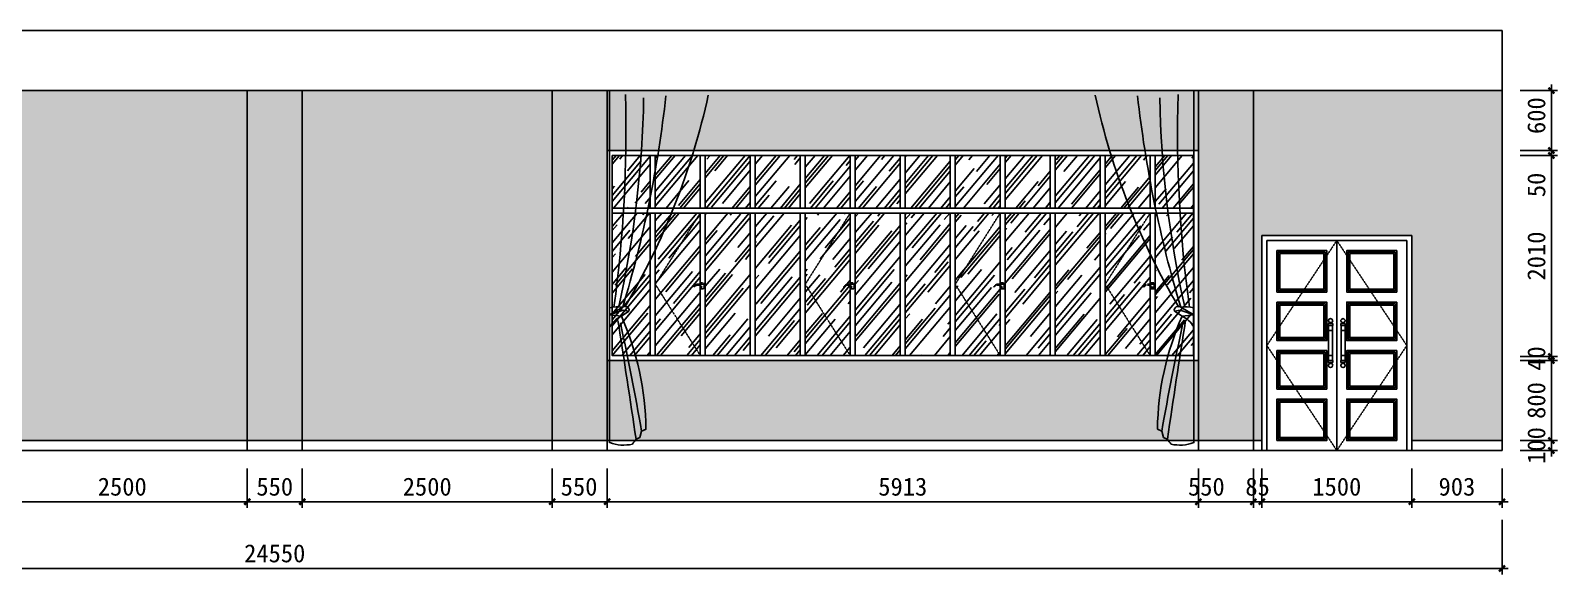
# Model space of a CAD drawing. Header units: millimetres. Extents: x -150677 to 588340, y -254013 to 149700.
# Drawn here: x 336095 to 351367, y -30994 to -25554 of the extents above; entities that cross this region are included whole.
import ezdxf

# ---------------------------------------------------------------- set-up
doc = ezdxf.new("R2010")
doc.units = ezdxf.units.MM
doc.header["$LTSCALE"] = 10
doc.header["$MEASUREMENT"] = 0
doc.linetypes.add('DASH', pattern=[0.35, 0.25, -0.1])
for name, color, linetype in [('1-Ba原始建筑墙体', 2, 'Continuous'), ('2-Ba顶面轮廓', 4, 'Continuous'), ('FUR-MID', 2, 'Continuous'), ('PM', 1, 'Continuous'), ('图层6', 1, 'Continuous')]:
    doc.layers.add(name, color=color, linetype=linetype)
doc.layers.add('A06平面', color=134, linetype='Continuous', lineweight=9)
doc.styles.get("Standard").update_dxf_attribs({"font": ''})
doc.styles.get('Standard').set_extended_font_data('SimSun')
doc.dimstyles.new('DIMN60', dxfattribs={"dimscale": 0.6, "dimtxt": 300, "dimasz": 100, "dimexe": 100, "dimexo": 300, "dimgap": 100, "dimtad": 1, "dimdec": 0, "dimtxsty": 'Standard', "dimblk": 'ARCHTICK', "dimcen": 2.5, "dimdle": 100, "dimclrd": 8, "dimclre": 8, "dimclrt": 96, "dimadec": 0, "dimazin": 0, "dimtfac": 1, "dimtdec": 0, "dimtmove": 0, "dimatfit": 3, "dimldrblk": 'DOT', "dimfxl": 100, "dimarcsym": 0})

# ---------------------------------------------------------------- blocks, each defined once
blk = doc.blocks.new('A$C644366BB')
h = blk.add_hatch()
h.set_pattern_fill('木材', color=251, scale=50, style=0)
h.set_pattern_definition([(50, (50, 50), (129.6177, 465.617), [3000, -400, 1000, -200]), (50, (316, 150), (-332.325, 17.773), [600, -66, 1200, -150]), (50, (150, 220), (565.8492, 882.8198), [1600, -280, 800, -200])])
h.paths.add_polyline_path([(431, 2050), (50, 2050), (50, 1525), (431, 1525)])
h.paths.add_polyline_path([(481, 1525), (931, 1525), (931, 2050), (481, 2050)])
h.paths.add_polyline_path([(981, 1525), (1431, 1525), (1431, 2050), (981, 2050)])
h.paths.add_polyline_path([(1931, 1525), (1931, 2050), (1481, 2050), (1481, 1525)])
h.paths.add_polyline_path([(2431, 1525), (2431, 2050), (1981, 2050), (1981, 1525)])
h.paths.add_polyline_path([(2931, 1525), (2931, 2050), (2481, 2050), (2481, 1525)])
h.paths.add_polyline_path([(3431, 1525), (3431, 2050), (2981, 2050), (2981, 1525)])
h.paths.add_polyline_path([(3931, 1525), (3931, 2050), (3481, 2050), (3481, 1525)])
h.paths.add_polyline_path([(4431, 1525), (4431, 2050), (3981, 2050), (3981, 1525)])
h.paths.add_polyline_path([(4931, 1525), (4931, 2050), (4481, 2050), (4481, 1525)])
h.paths.add_polyline_path([(5431, 1525), (5431, 2050), (4981, 2050), (4981, 1525)])
h.paths.add_polyline_path([(5481, 1525), (5863, 1525), (5863, 2050), (5481, 2050)])
h.paths.add_polyline_path([(5481, 1475), (5481, 50), (5863, 50), (5863, 1475)])
h.paths.add_polyline_path([(5431, 1475), (4981, 1475), (4981, 763)])
h.paths.add_polyline_path([(5431, 1475), (4981, 763), (5431, 50), (5431, 747, 0.37814), (5368, 735, -0.41804), (5431, 761)])
h.paths.add_polyline_path([(4981, 763), (4981, 50), (5431, 50)])
h.paths.add_polyline_path([(4931, 1475), (4481, 1475), (4481, 50), (4931, 50)])
h.paths.add_polyline_path([(4431, 1475), (3981, 1475), (3981, 50), (4431, 50)])
h.paths.add_polyline_path([(3931, 747, 0.37814), (3868, 735, -0.41804), (3931, 761), (3931, 1475), (3481, 763), (3931, 50)])
h.paths.add_polyline_path([(3931, 1475), (3481, 1475), (3481, 763)])
h.paths.add_polyline_path([(3481, 50), (3931, 50), (3481, 763)])
h.paths.add_polyline_path([(2981, 50), (3431, 50), (3431, 1475), (2981, 1475)])
h.paths.add_polyline_path([(2481, 50), (2931, 50), (2931, 1475), (2481, 1475)])
h.paths.add_polyline_path([(1981, 763), (1981, 50), (2431, 50)])
h.paths.add_polyline_path([(2431, 50), (2431, 747, 0.37814), (2368, 735, -0.41804), (2431, 761), (2431, 1475), (1981, 763)])
h.paths.add_polyline_path([(1981, 763), (2431, 1475), (1981, 1475)], flags=16)
h.paths.add_polyline_path([(1481, 50), (1931, 50), (1931, 1475), (1481, 1475)])
h.paths.add_polyline_path([(1431, 1475), (981, 1475), (981, 50), (1431, 50)])
h.paths.add_polyline_path([(481, 763), (931, 50), (931, 747, 0.37814), (868, 735, -0.41804), (931, 761), (931, 1475)])
h.paths.add_polyline_path([(931, 1475), (481, 1475), (481, 763)], flags=16)
h.paths.add_polyline_path([(481, 50), (931, 50), (481, 763)], flags=16)
h.paths.add_polyline_path([(50, 50), (431, 50), (431, 1475), (50, 1475)])
at = {"color": 8, "linetype": 'DASH'}
for points in [[(931, 1475), (481, 763), (931, 50)], [(2431, 1475), (1981, 763), (2431, 50)], [(3931, 1475), (3481, 763), (3931, 50)], [(5431, 1475), (4981, 763), (5431, 50)], [(941, 759), (941, 776), (971, 776), (971, 716), (941, 716), (941, 740)], [(2441, 759), (2441, 776), (2471, 776), (2471, 716), (2441, 716), (2441, 740)], [(3941, 759), (3941, 776), (3971, 776), (3971, 716), (3941, 716), (3941, 740)], [(5441, 759), (5441, 776), (5471, 776), (5471, 716), (5441, 716), (5441, 740)]]:
    blk.add_lwpolyline(points, dxfattribs=at)
for points in [[(939, 757, -0.472973), (966, 760, -1.045197), (943, 738, 0.471233), (868, 735, -0.474255), (939, 757, -0.303304)], [(2439, 757, -0.472973), (2466, 760, -1.045197), (2443, 738, 0.471233), (2368, 735, -0.474255), (2439, 757, -0.303304)], [(3939, 757, -0.472973), (3966, 760, -1.045197), (3943, 738, 0.471233), (3868, 735, -0.474255), (3939, 757, -0.303304)], [(5439, 757, -0.472973), (5466, 760, -1.045197), (5443, 738, 0.471233), (5368, 735, -0.474255), (5439, 757, -0.303304)]]:
    blk.add_lwpolyline(points, format="xyb", dxfattribs=at)
at = {"layer": '2-Ba顶面轮廓'}
for p, q in [((431, 1525), (431, 2050)), ((481, 1525), (481, 2050)), ((931, 1525), (931, 2050)), ((981, 1525), (981, 2050)), ((1431, 1525), (1431, 2050)), ((1481, 1525), (1481, 2050)), ((1931, 1525), (1931, 2050)), ((1981, 1525), (1981, 2050)), ((2431, 1525), (2431, 2050)), ((2481, 1525), (2481, 2050)), ((2931, 1525), (2931, 2050)), ((2981, 1525), (2981, 2050)), ((3431, 1525), (3431, 2050)), ((3481, 1525), (3481, 2050)), ((3931, 1525), (3931, 2050)), ((3981, 1525), (3981, 2050)), ((4431, 1525), (4431, 2050)), ((4481, 1525), (4481, 2050)), ((4931, 1525), (4931, 2050)), ((4981, 1525), (4981, 2050)), ((5431, 1525), (5431, 2050)), ((5481, 1525), (5481, 2050)), ((50, 1525), (5863, 1525)), ((50, 1475), (5863, 1475)), ((431, 50), (431, 1475)), ((481, 50), (481, 1475)), ((931, 50), (931, 1475)), ((981, 50), (981, 1475)), ((1431, 50), (1431, 1475)), ((1481, 50), (1481, 1475)), ((1931, 50), (1931, 1475)), ((1981, 50), (1981, 1475)), ((2431, 50), (2431, 1475)), ((2481, 50), (2481, 1475)), ((2931, 50), (2931, 1475)), ((2981, 50), (2981, 1475)), ((3431, 50), (3431, 1475)), ((3481, 50), (3481, 1475)), ((3931, 50), (3931, 1475)), ((3981, 50), (3981, 1475)), ((4431, 50), (4431, 1475)), ((4481, 50), (4481, 1475)), ((4931, 50), (4931, 1475)), ((4981, 50), (4981, 1475)), ((5431, 50), (5431, 1475)), ((5481, 50), (5481, 1475))]:
    blk.add_line(p, q, dxfattribs=at)
for points in [[(0, 2100), (5913, 2100), (5913, 0), (0, 0)], [(50, 2050), (5863, 2050), (5863, 50), (50, 50)]]:
    blk.add_lwpolyline(points, close=True, dxfattribs=at)
blk = doc.blocks.new('LS-006')
at = {"layer": 'PM'}
for p, q in [((-43, 173), (-43, 153)), ((-43, 173), (3, 173)), ((-35, 178), (-35, 173)), ((-35, 178), (-5, 178)), ((-30, 183), (-30, 178)), ((-30, 183), (-10, 183)), ((-10, 183), (-10, 178)), ((-5, 178), (-5, 173)), ((3, 173), (3, 153)), ((81, 173), (81, 153)), ((127, 173), (81, 173)), ((119, 178), (89, 178)), ((89, 178), (89, 173)), ((114, 183), (94, 183)), ((94, 183), (94, 178)), ((114, 183), (114, 178)), ((119, 178), (119, 173)), ((127, 173), (127, 153)), ((-43, 153), (3, 153)), ((-40, 153), (-40, -197)), ((-40, 103), (0, 103)), ((0, 153), (0, -197)), ((127, 153), (81, 153)), ((84, 153), (84, -197)), ((124, 103), (84, 103)), ((124, 153), (124, -197)), ((-40, -147), (0, -147)), ((124, -147), (84, -147)), ((-43, -217), (-43, -197)), ((-43, -197), (3, -197)), ((-43, -217), (3, -217)), ((-40, -197), (0, -197)), ((-35, -222), (-35, -217)), ((-35, -222), (-5, -222)), ((-30, -227), (-30, -222)), ((-30, -227), (-10, -227)), ((-10, -227), (-10, -222)), ((-5, -222), (-5, -217)), ((3, -217), (3, -197)), ((81, -217), (81, -197)), ((127, -197), (81, -197)), ((127, -217), (81, -217)), ((124, -197), (84, -197)), ((89, -222), (89, -217)), ((119, -222), (89, -222)), ((94, -227), (94, -222)), ((114, -227), (94, -227)), ((114, -227), (114, -222)), ((119, -222), (119, -217)), ((127, -217), (127, -197))]:
    blk.add_line(p, q, dxfattribs=at)
for centre, start, end in [((-20, 201), 297.7238, 242.2762), ((104, 201), 297.7238, 242.2762), ((-20, -246), 117.7238, 62.2762), ((104, -246), 117.7238, 62.2762)]:
    blk.add_arc(centre, 21, start, end, dxfattribs=at)
blk = doc.blocks.new('A$C5D037A5A')
at = {"layer": '2-Ba顶面轮廓'}
for p, q in [((0, 2150), (0, 0)), ((1500, 2150), (1500, 0)), ((50, 2100), (50, 0)), ((700, 2100), (50, 2100)), ((650, 2000), (150, 2000)), ((1450, 2100), (700, 2100)), ((750, 2100), (750, 0)), ((1450, 2100), (1450, 0)), ((654, 1100), (150, 1100)), ((896, 1100), (1350, 1100)), ((1450, 0), (50, 0))]:
    blk.add_line(p, q, dxfattribs=at)
at = {"layer": '2-Ba顶面轮廓', "color": 8, "linetype": 'DASH'}
for p, q in [((750, 2100), (50, 1050)), ((750, 2100), (1450, 1050)), ((50, 1050), (750, 0)), ((1450, 1050), (750, 0))]:
    blk.add_line(p, q, dxfattribs=at)
at = {"layer": '2-Ba顶面轮廓'}
blk.add_lwpolyline([(0, 2150), (1500, 2150)], dxfattribs=at)
for points in [[(150, 2000), (650, 2000), (650, 1585), (150, 1585)], [(1350, 2000), (850, 2000), (850, 1585), (1350, 1585)], [(150, 1485), (650, 1485), (650, 1100), (150, 1100)], [(1350, 1485), (850, 1485), (850, 1100), (1350, 1100)], [(150, 615), (650, 615), (650, 1000), (150, 1000)], [(1350, 615), (850, 615), (850, 1000), (1350, 1000)], [(150, 100), (650, 100), (650, 515), (150, 515)], [(1350, 100), (850, 100), (850, 515), (1350, 515)]]:
    blk.add_lwpolyline(points, close=True, dxfattribs=at)
at = {"layer": '2-Ba顶面轮廓', "color": 8}
for points in [[(635, 1985), (165, 1985), (165, 1600), (635, 1600)], [(620, 1970), (180, 1970), (180, 1615), (620, 1615)], [(1335, 1985), (865, 1985), (865, 1600), (1335, 1600)], [(1320, 1970), (880, 1970), (880, 1615), (1320, 1615)], [(635, 1470), (165, 1470), (165, 1115), (635, 1115)], [(620, 1455), (180, 1455), (180, 1130), (620, 1130)], [(1335, 1470), (865, 1470), (865, 1115), (1335, 1115)], [(1320, 1455), (880, 1455), (880, 1130), (1320, 1130)], [(635, 985), (165, 985), (165, 630), (635, 630)], [(620, 970), (180, 970), (180, 645), (620, 645)], [(1335, 985), (865, 985), (865, 630), (1335, 630)], [(1320, 970), (880, 970), (880, 645), (1320, 645)], [(635, 500), (165, 500), (165, 115), (635, 115)], [(620, 485), (180, 485), (180, 130), (620, 130)], [(1335, 500), (865, 500), (865, 115), (1335, 115)], [(1320, 485), (880, 485), (880, 130), (1320, 130)]]:
    blk.add_lwpolyline(points, close=True, dxfattribs=at)
at = {"layer": 'FUR-MID', "color": 2, "ltscale": 20}
blk.add_blockref('LS-006', (708, 1097), dxfattribs=at)
blk = doc.blocks.new('A$C797D5F49')
at = {"layer": '图层6'}
for p, q in [((1064, 453), (991, 442)), ((991, 442), (1086, 380)), ((1233, 397), (1064, 453)), ((1070, 492), (1233, 397)), ((1086, 380), (1233, 397)), ((778, -1031), (833, -1058)), ((854, -1136), (833, -1058)), ((854, -1136), (902, -1159))]:
    blk.add_line(p, q, dxfattribs=at)
blk.add_lwpolyline([(1233, -1202), (1233, 3200)], dxfattribs=at)
for centre, radius, start, end in [((8743, 5057), 8950, 192.3455, 210.6643), ((15206, 4758), 14766, 186.31, 196.7934), ((13709, 3324), 12903, 180.9494, 192.6614), ((16966, 2677), 15937, 178.2989, 187.8776), ((1038, 455), 48.8, 50.3518, 195.0878), ((1129, -28), 523, 78.536, 96.4754), ((4394, -1082), 3616, 156.1547, 179.1998), ((39056, -7854), 38823, 167.8834, 169.9173), ((140328, -21786), 140943, 170.97343, 171.58455), ((942, 74), 338, 30.8949, 64.8066), ((6445, 2968), 6910, 216.6722, 217.3096), ((1057, -718), 514, 257.8229, 289.9522)]:
    blk.add_arc(centre, radius, start, end, dxfattribs=at)
blk = doc.blocks.new('_ArchTick')
at = {"color": 0, "linetype": 'ByBlock', "const_width": 0.4}
blk.add_lwpolyline([(-0.5, -0.5), (0.5, 0.5)], dxfattribs=at)
blk = doc.blocks.new('*D1470')
at = {"layer": '2-Ba顶面轮廓', "color": 8, "lineweight": -2, "transparency": 16777216}
for p, q in [((335762.75, -29934), (335762.75, -30326.5)), ((338262.75, -29934), (338262.75, -30326.5)), ((335702.75, -30266.5), (338322.75, -30266.5))]:
    blk.add_line(p, q, dxfattribs=at)
at = {"layer": 'Defpoints', "color": 0, "transparency": 16777216}
for p in [(335762.75, -29754), (338262.75, -29754), (338262.75, -30266.5)]:
    blk.add_point(p, dxfattribs=at)
at = {"layer": '2-Ba顶面轮廓', "color": 8, "lineweight": -2, "transparency": 16777216, "xscale": 60, "yscale": 60, "zscale": 60}
for p, rotation in [((335762.75, -30266.5), 179.9999999999984), ((338262.75, -30266.5), 359.9999999999984)]:
    blk.add_blockref('_ArchTick', p, dxfattribs=dict(at, rotation=rotation))
at = {"layer": '2-Ba顶面轮廓', "color": 96, "transparency": 16777216, "insert": (337012.75, -30116.5), "char_height": 180, "attachment_point": 5}
blk.add_mtext('2500', dxfattribs=at)
blk = doc.blocks.new('_DOT')
at = {"color": 0, "linetype": 'ByBlock'}
blk.add_line((-0.35, 0), (-1, 0), dxfattribs=at)
at = {"color": 0, "linetype": 'ByBlock', "const_width": 0.35}
blk.add_lwpolyline([(-0.175, 0, 1), (0.175, 0, 1)], format="xyb", close=True, dxfattribs=at)
blk = doc.blocks.new('*D1471')
at = {"layer": '2-Ba顶面轮廓', "color": 8, "lineweight": -2, "transparency": 16777216}
for p, q in [((338262.75, -29934), (338262.75, -30326.5)), ((338812.75, -29934), (338812.75, -30326.5)), ((338202.75, -30266.5), (338872.75, -30266.5))]:
    blk.add_line(p, q, dxfattribs=at)
at = {"layer": 'Defpoints', "color": 0, "transparency": 16777216}
for p in [(338262.75, -29754), (338812.75, -29754), (338812.75, -30266.5)]:
    blk.add_point(p, dxfattribs=at)
at = {"layer": '2-Ba顶面轮廓', "color": 8, "lineweight": -2, "transparency": 16777216, "xscale": 60, "yscale": 60, "zscale": 60}
for p, rotation in [((338262.75, -30266.5), 179.9999999999984), ((338812.75, -30266.5), 359.9999999999984)]:
    blk.add_blockref('_ArchTick', p, dxfattribs=dict(at, rotation=rotation))
at = {"layer": '2-Ba顶面轮廓', "color": 96, "transparency": 16777216, "insert": (338537.75, -30116.5), "char_height": 180, "attachment_point": 5}
blk.add_mtext('550', dxfattribs=at)
blk = doc.blocks.new('*D1472')
at = {"layer": '2-Ba顶面轮廓', "color": 8, "lineweight": -2, "transparency": 16777216}
for p, q in [((338812.75, -29934), (338812.75, -30326.5)), ((341312.75, -29934), (341312.75, -30326.5)), ((338752.75, -30266.5), (341372.75, -30266.5))]:
    blk.add_line(p, q, dxfattribs=at)
at = {"layer": 'Defpoints', "color": 0, "transparency": 16777216}
for p in [(338812.75, -29754), (341312.75, -29754), (341312.75, -30266.5)]:
    blk.add_point(p, dxfattribs=at)
at = {"layer": '2-Ba顶面轮廓', "color": 8, "lineweight": -2, "transparency": 16777216, "xscale": 60, "yscale": 60, "zscale": 60}
for p, rotation in [((338812.75, -30266.5), 179.9999999999984), ((341312.75, -30266.5), 359.9999999999984)]:
    blk.add_blockref('_ArchTick', p, dxfattribs=dict(at, rotation=rotation))
at = {"layer": '2-Ba顶面轮廓', "color": 96, "transparency": 16777216, "insert": (340062.75, -30116.5), "char_height": 180, "attachment_point": 5}
blk.add_mtext('2500', dxfattribs=at)
blk = doc.blocks.new('*D1473')
at = {"layer": '2-Ba顶面轮廓', "color": 8, "lineweight": -2, "transparency": 16777216}
for p, q in [((341312.75, -29934), (341312.75, -30326.5)), ((341862.75, -29934), (341862.75, -30326.5)), ((341252.75, -30266.5), (341922.75, -30266.5))]:
    blk.add_line(p, q, dxfattribs=at)
at = {"layer": 'Defpoints', "color": 0, "transparency": 16777216}
for p in [(341312.75, -29754), (341862.75, -29754), (341862.75, -30266.5)]:
    blk.add_point(p, dxfattribs=at)
at = {"layer": '2-Ba顶面轮廓', "color": 8, "lineweight": -2, "transparency": 16777216, "xscale": 60, "yscale": 60, "zscale": 60}
for p, rotation in [((341312.75, -30266.5), 179.9999999999984), ((341862.75, -30266.5), 359.9999999999984)]:
    blk.add_blockref('_ArchTick', p, dxfattribs=dict(at, rotation=rotation))
at = {"layer": '2-Ba顶面轮廓', "color": 96, "transparency": 16777216, "insert": (341581.5, -30116.5), "char_height": 180, "attachment_point": 5}
blk.add_mtext('550', dxfattribs=at)
blk = doc.blocks.new('*D1474')
at = {"layer": '2-Ba顶面轮廓', "color": 8, "lineweight": -2, "transparency": 16777216}
for p, q in [((341862.75, -29934), (341862.75, -30326.5)), ((347775.25, -29934), (347775.25, -30326.5)), ((341802.75, -30266.5), (347835.25, -30266.5))]:
    blk.add_line(p, q, dxfattribs=at)
at = {"layer": 'Defpoints', "color": 0, "transparency": 16777216}
for p in [(341862.75, -29754), (347775.25, -29754), (347775.25, -30266.5)]:
    blk.add_point(p, dxfattribs=at)
at = {"layer": '2-Ba顶面轮廓', "color": 8, "lineweight": -2, "transparency": 16777216, "xscale": 60, "yscale": 60, "zscale": 60}
for p, rotation in [((341862.75, -30266.5), 179.9999999999984), ((347775.25, -30266.5), 359.9999999999984)]:
    blk.add_blockref('_ArchTick', p, dxfattribs=dict(at, rotation=rotation))
at = {"layer": '2-Ba顶面轮廓', "color": 96, "transparency": 16777216, "insert": (344819, -30116.5), "char_height": 180, "attachment_point": 5}
blk.add_mtext('5913', dxfattribs=at)
blk = doc.blocks.new('*D1475')
at = {"layer": '2-Ba顶面轮廓', "color": 8, "lineweight": -2, "transparency": 16777216}
for p, q in [((347775.25, -29934), (347775.25, -30326.5)), ((348325.25, -29934), (348325.25, -30326.5)), ((347715.25, -30266.5), (348385.25, -30266.5))]:
    blk.add_line(p, q, dxfattribs=at)
at = {"layer": 'Defpoints', "color": 0, "transparency": 16777216}
for p in [(347775.25, -29754), (348325.25, -29754), (348325.25, -30266.5)]:
    blk.add_point(p, dxfattribs=at)
at = {"layer": '2-Ba顶面轮廓', "color": 8, "lineweight": -2, "transparency": 16777216, "xscale": 60, "yscale": 60, "zscale": 60}
for p, rotation in [((347775.25, -30266.5), 179.9999999999984), ((348325.25, -30266.5), 359.9999999999984)]:
    blk.add_blockref('_ArchTick', p, dxfattribs=dict(at, rotation=rotation))
at = {"layer": '2-Ba顶面轮廓', "color": 96, "transparency": 16777216, "insert": (347855.25, -30116.5), "char_height": 180, "attachment_point": 5}
blk.add_mtext('550', dxfattribs=at)
blk = doc.blocks.new('*D1476')
at = {"layer": '2-Ba顶面轮廓', "color": 8, "lineweight": -2, "transparency": 16777216}
for p, q in [((348325.25, -29934), (348325.25, -30326.5)), ((348410.25, -29934), (348410.25, -30326.5)), ((348325.25, -30266.5), (348265.25, -30266.5)), ((348325.25, -30266.5), (348410.25, -30266.5)), ((348410.25, -30266.5), (348470.25, -30266.5))]:
    blk.add_line(p, q, dxfattribs=at)
at = {"layer": 'Defpoints', "color": 0, "transparency": 16777216}
for p in [(348325.25, -29754), (348410.25, -29754), (348410.25, -30266.5)]:
    blk.add_point(p, dxfattribs=at)
at = {"layer": '2-Ba顶面轮廓', "color": 8, "lineweight": -2, "transparency": 16777216, "xscale": 60, "yscale": 60, "zscale": 60}
for p, rotation in [((348325.25, -30266.5), 359.9999999999984), ((348410.25, -30266.5), 179.9999999999984)]:
    blk.add_blockref('_ArchTick', p, dxfattribs=dict(at, rotation=rotation))
at = {"layer": '2-Ba顶面轮廓', "color": 96, "transparency": 16777216, "insert": (348367.75, -30116.5), "char_height": 180, "attachment_point": 5}
blk.add_mtext('85', dxfattribs=at)
blk = doc.blocks.new('*D1756')
at = {"layer": '2-Ba顶面轮廓', "color": 8, "lineweight": -2, "transparency": 16777216}
for p, q in [((348410.25, -29934), (348410.25, -30326.5)), ((349910.25, -29934), (349910.25, -30326.5)), ((348350.25, -30266.5), (349970.25, -30266.5))]:
    blk.add_line(p, q, dxfattribs=at)
at = {"layer": 'Defpoints', "color": 0, "transparency": 16777216}
for p in [(348410.25, -29754), (349910.25, -29754), (349910.25, -30266.5)]:
    blk.add_point(p, dxfattribs=at)
at = {"layer": '2-Ba顶面轮廓', "color": 8, "lineweight": -2, "transparency": 16777216, "xscale": 60, "yscale": 60, "zscale": 60}
for p, rotation in [((348410.25, -30266.5), 179.9999999999984), ((349910.25, -30266.5), 359.9999999999984)]:
    blk.add_blockref('_ArchTick', p, dxfattribs=dict(at, rotation=rotation))
at = {"layer": '2-Ba顶面轮廓', "color": 96, "transparency": 16777216, "insert": (349160.25, -30116.5), "char_height": 180, "attachment_point": 5}
blk.add_mtext('1500', dxfattribs=at)
blk = doc.blocks.new('*D1477')
at = {"layer": '2-Ba顶面轮廓', "color": 8, "lineweight": -2, "transparency": 16777216}
for p, q in [((349910.25, -29934), (349910.25, -30326.5)), ((350812.75, -29934), (350812.75, -30326.5)), ((349850.25, -30266.5), (350872.75, -30266.5))]:
    blk.add_line(p, q, dxfattribs=at)
at = {"layer": 'Defpoints', "color": 0, "transparency": 16777216}
for p in [(349910.25, -29754), (350812.75, -29754), (350812.75, -30266.5)]:
    blk.add_point(p, dxfattribs=at)
at = {"layer": '2-Ba顶面轮廓', "color": 8, "lineweight": -2, "transparency": 16777216, "xscale": 60, "yscale": 60, "zscale": 60}
for p, rotation in [((349910.25, -30266.5), 179.9999999999984), ((350812.75, -30266.5), 359.9999999999984)]:
    blk.add_blockref('_ArchTick', p, dxfattribs=dict(at, rotation=rotation))
at = {"layer": '2-Ba顶面轮廓', "color": 96, "transparency": 16777216, "insert": (350361.5, -30116.5), "char_height": 180, "attachment_point": 5}
blk.add_mtext('903', dxfattribs=at)
blk = doc.blocks.new('*D1478')
at = {"layer": '2-Ba顶面轮廓', "color": 8, "lineweight": -2, "transparency": 16777216}
for p, q in [((326262.75, -30446.5), (326262.75, -30993.5)), ((350812.75, -30446.5), (350812.75, -30993.5)), ((350872.75, -30933.5), (326202.75, -30933.5))]:
    blk.add_line(p, q, dxfattribs=at)
at = {"layer": 'Defpoints', "color": 0, "transparency": 16777216}
for p in [(326262.75, -30266.5), (350812.75, -30266.5), (326262.75, -30933.5)]:
    blk.add_point(p, dxfattribs=at)
at = {"layer": '2-Ba顶面轮廓', "color": 8, "lineweight": -2, "transparency": 16777216, "xscale": 60, "yscale": 60, "zscale": 60}
for p, rotation in [((326262.75, -30933.5), 179.9999999999987), ((350812.75, -30933.5), 359.9999999999987)]:
    blk.add_blockref('_ArchTick', p, dxfattribs=dict(at, rotation=rotation))
at = {"layer": '2-Ba顶面轮廓', "color": 96, "transparency": 16777216, "insert": (338537.75, -30783.5), "char_height": 180, "attachment_point": 5}
blk.add_mtext('24550', dxfattribs=at)
blk = doc.blocks.new('*D1482')
at = {"layer": '2-Ba顶面轮廓', "color": 8, "lineweight": -2, "transparency": 16777216}
for p, q in [((351307, -29654), (351307, -29594)), ((350992.75, -29654), (351367, -29654)), ((350992.75, -29754), (351367, -29754)), ((351307, -29754), (351307, -29654)), ((351307, -29754), (351307, -29814))]:
    blk.add_line(p, q, dxfattribs=at)
at = {"layer": 'Defpoints', "color": 0, "transparency": 16777216}
for p in [(350812.75, -29654), (350812.75, -29754), (351307, -29654)]:
    blk.add_point(p, dxfattribs=at)
at = {"layer": '2-Ba顶面轮廓', "color": 8, "lineweight": -2, "transparency": 16777216, "xscale": 60, "yscale": 60, "zscale": 60}
for p, rotation in [((351307, -29654), 270), ((351307, -29754), 90)]:
    blk.add_blockref('_ArchTick', p, dxfattribs=dict(at, rotation=rotation))
at = {"layer": '2-Ba顶面轮廓', "color": 96, "transparency": 16777216, "insert": (351157, -29704), "char_height": 180, "attachment_point": 5, "rotation": 90}
blk.add_mtext('100', dxfattribs=at)
blk = doc.blocks.new('*D1483')
at = {"layer": '2-Ba顶面轮廓', "color": 8, "lineweight": -2, "transparency": 16777216}
for p, q in [((350993, -28854), (351367, -28854)), ((351307, -29714), (351307, -28794)), ((350993, -29654), (351367, -29654))]:
    blk.add_line(p, q, dxfattribs=at)
at = {"layer": 'Defpoints', "color": 0, "transparency": 16777216}
for p in [(350813, -28854), (351307, -28854), (350813, -29654)]:
    blk.add_point(p, dxfattribs=at)
at = {"layer": '2-Ba顶面轮廓', "color": 8, "lineweight": -2, "transparency": 16777216, "xscale": 60, "yscale": 60, "zscale": 60}
for p, rotation in [((351307, -28854), 90), ((351307, -29654), 270)]:
    blk.add_blockref('_ArchTick', p, dxfattribs=dict(at, rotation=rotation))
at = {"layer": '2-Ba顶面轮廓', "color": 96, "transparency": 16777216, "insert": (351157, -29254), "char_height": 180, "attachment_point": 5, "rotation": 90}
blk.add_mtext('800', dxfattribs=at)
blk = doc.blocks.new('*D1484')
at = {"layer": '2-Ba顶面轮廓', "color": 8, "lineweight": -2, "transparency": 16777216}
for p, q in [((350993, -28814), (351367, -28814)), ((350993, -28854), (351367, -28854)), ((351307, -28814), (351307, -28754)), ((351307, -28854), (351307, -28814)), ((351307, -28854), (351307, -28914))]:
    blk.add_line(p, q, dxfattribs=at)
at = {"layer": 'Defpoints', "color": 0, "transparency": 16777216}
for p in [(350813, -28814), (350813, -28854), (351307, -28814)]:
    blk.add_point(p, dxfattribs=at)
at = {"layer": '2-Ba顶面轮廓', "color": 8, "lineweight": -2, "transparency": 16777216, "xscale": 60, "yscale": 60, "zscale": 60}
for p, rotation in [((351307, -28814), 270), ((351307, -28854), 90)]:
    blk.add_blockref('_ArchTick', p, dxfattribs=dict(at, rotation=rotation))
at = {"layer": '2-Ba顶面轮廓', "color": 96, "transparency": 16777216, "insert": (351157, -28834), "char_height": 180, "attachment_point": 5, "rotation": 90}
blk.add_mtext('40', dxfattribs=at)
blk = doc.blocks.new('*D1485')
at = {"layer": '2-Ba顶面轮廓', "color": 8, "lineweight": -2, "transparency": 16777216}
for p, q in [((350993, -26804), (351367, -26804)), ((351307, -28874), (351307, -26744)), ((350993, -28814), (351367, -28814))]:
    blk.add_line(p, q, dxfattribs=at)
at = {"layer": 'Defpoints', "color": 0, "transparency": 16777216}
for p in [(350813, -26804), (351307, -26804), (350813, -28814)]:
    blk.add_point(p, dxfattribs=at)
at = {"layer": '2-Ba顶面轮廓', "color": 8, "lineweight": -2, "transparency": 16777216, "xscale": 60, "yscale": 60, "zscale": 60}
for p, rotation in [((351307, -26804), 90), ((351307, -28814), 270)]:
    blk.add_blockref('_ArchTick', p, dxfattribs=dict(at, rotation=rotation))
at = {"layer": '2-Ba顶面轮廓', "color": 96, "transparency": 16777216, "insert": (351157, -27809), "char_height": 180, "attachment_point": 5, "rotation": 90}
blk.add_mtext('2010', dxfattribs=at)
blk = doc.blocks.new('*D1486')
at = {"layer": '2-Ba顶面轮廓', "color": 8, "lineweight": -2, "transparency": 16777216}
for p, q in [((351307, -26754), (351307, -26694)), ((350993, -26754), (351367, -26754)), ((350993, -26804), (351367, -26804)), ((351307, -26754), (351307, -26804)), ((351307, -26804), (351307, -27272))]:
    blk.add_line(p, q, dxfattribs=at)
at = {"layer": 'Defpoints', "color": 0, "transparency": 16777216}
for p in [(350813, -26754), (350813, -26804), (351307, -26754)]:
    blk.add_point(p, dxfattribs=at)
at = {"layer": '2-Ba顶面轮廓', "color": 8, "lineweight": -2, "transparency": 16777216, "xscale": 60, "yscale": 60, "zscale": 60}
for p, rotation in [((351307, -26754), 270), ((351307, -26804), 90)]:
    blk.add_blockref('_ArchTick', p, dxfattribs=dict(at, rotation=rotation))
at = {"layer": '2-Ba顶面轮廓', "color": 96, "transparency": 16777216, "insert": (351157, -27098), "char_height": 180, "attachment_point": 5, "rotation": 90}
blk.add_mtext('50', dxfattribs=at)
blk = doc.blocks.new('*D1487')
at = {"layer": '2-Ba顶面轮廓', "color": 8, "lineweight": -2, "transparency": 16777216}
for p, q in [((351307, -26814), (351307, -26094)), ((350993, -26154), (351367, -26154)), ((350993, -26754), (351367, -26754))]:
    blk.add_line(p, q, dxfattribs=at)
at = {"layer": 'Defpoints', "color": 0, "transparency": 16777216}
for p in [(350813, -26154), (351307, -26154), (350813, -26754)]:
    blk.add_point(p, dxfattribs=at)
at = {"layer": '2-Ba顶面轮廓', "color": 8, "lineweight": -2, "transparency": 16777216, "xscale": 60, "yscale": 60, "zscale": 60}
for p, rotation in [((351307, -26154), 90), ((351307, -26754), 270)]:
    blk.add_blockref('_ArchTick', p, dxfattribs=dict(at, rotation=rotation))
at = {"layer": '2-Ba顶面轮廓', "color": 96, "transparency": 16777216, "insert": (351157, -26405), "char_height": 180, "attachment_point": 5, "rotation": 90}
blk.add_mtext('600', dxfattribs=at)

msp = doc.modelspace()

# ---------------------------------------------------------------- hatches: boundary and pattern name
at = {"layer": '2-Ba顶面轮廓'}
h = msp.add_hatch(dxfattribs=at)
h.set_pattern_fill('CROSS', color=251, scale=50, angle=90, style=0)
h.set_pattern_definition([(90, (326262.75, -29654), (-79.375, 79.375), [39.6875, -119.0625]), (180, (326282.59, -29634.16), (-79.375, -79.375), [39.6875, -119.0625])])
h.paths.add_polyline_path([(329300.3, -26154), (328750.3, -26154), (328750.3, -29654), (329300.3, -29654)])
h.paths.add_polyline_path([(335212.8, -26154), (329300.3, -26154), (329300.3, -26754), (335212.8, -26754)])
h.paths.add_polyline_path([(335212.8, -28854), (329300.3, -28854), (329300.3, -29654), (335212.8, -29654)])
h.paths.add_polyline_path([(335762.8, -26154), (335212.8, -26154), (335212.8, -26754), (335212.8, -26754), (335212.8, -28854), (335212.8, -28854), (335212.8, -29654), (335762.8, -29654)])
h.paths.add_polyline_path([(338262.8, -26154), (335762.8, -26154), (335762.8, -29654), (338262.8, -29654)])
h.paths.add_polyline_path([(338812.8, -26154), (338262.8, -26154), (338262.8, -29654), (338812.8, -29654)])
h.paths.add_polyline_path([(341312.8, -26154), (338812.8, -26154), (338812.8, -29654), (341312.8, -29654)])
h.paths.add_polyline_path([(341862.8, -26154), (341312.8, -26154), (341312.8, -29654), (341862.8, -29654)])
h.paths.add_polyline_path([(347775.3, -28854), (341862.8, -28854), (341862.8, -29654), (347775.3, -29654)])
h.paths.add_polyline_path([(347775.3, -26154), (341862.8, -26154), (341862.8, -26754), (347775.3, -26754)])
h.paths.add_polyline_path([(348325.3, -26154), (347775.3, -26154), (347775.3, -26754), (347775.3, -26754), (347775.3, -28854), (347775.3, -28854), (347775.3, -29654), (348325.3, -29654)])
h.paths.add_polyline_path([(327165.2, -29654), (327165.2, -27604), (328665.2, -27604), (328665.2, -29654), (328750.3, -29654), (328750.3, -26154), (326262.8, -26154), (326262.8, -29654)])
h.paths.add_polyline_path([(348410.3, -29654), (348410.3, -27604), (349910.2, -27604), (349910.2, -29654), (350812.8, -29654), (350812.8, -26154), (348325.3, -26154), (348325.3, -29654)])

# ---------------------------------------------------------------- linework, layer by layer
at = {"layer": '1-Ba原始建筑墙体'}
for p, q in [((326262.8, -25554), (350812.8, -25554)), ((350812.8, -25554), (350812.8, -29754)), ((326262.8, -29754), (350812.8, -29754))]:
    msp.add_line(p, q, dxfattribs=at)
at = {"layer": '2-Ba顶面轮廓'}
for p, q in [((326262.8, -26154), (350812.8, -26154)), ((338262.8, -26154), (338262.8, -29754)), ((338812.8, -26154), (338812.8, -29754)), ((341312.8, -26154), (341312.8, -29754)), ((341862.8, -26154), (341862.8, -29754)), ((347775.3, -26154), (347775.3, -29754)), ((348325.3, -26154), (348325.3, -29754)), ((328665.2, -29654), (348410.3, -29654)), ((349910.2, -29654), (350812.8, -29654))]:
    msp.add_line(p, q, dxfattribs=at)

# ---------------------------------------------------------------- block references
for name, p in [('A$C644366BB', (341862.8, -28854)), ('A$C5D037A5A', (348410.3, -29754))]:
    msp.add_blockref(name, p, dxfattribs=at)
at = {"layer": 'A06平面'}
for p, xscale, yscale, zscale in [((342873.6, -28714.3), -0.8000000000465661, 0.7999999999883585, 0.8), ((346743.4, -28714.3), 0.8000000000465661, 0.8000000000465661, 0.8000000000465661)]:
    msp.add_blockref('A$C797D5F49', p, dxfattribs=dict(at, xscale=xscale, yscale=yscale, zscale=zscale))

# ---------------------------------------------------------------- dimensions: what is measured, and where the dimension line sits
at = {"layer": '2-Ba顶面轮廓'}
for base, p1, p2, angle, picture, middle, dimtype in [((351307, -26154), (350812.8, -26754), (350812.8, -26154), 270, '*D1487', (351307, -26405), 128), ((351307, -26754), (350812.8, -26804), (350812.8, -26754), 270, '*D1486', (351307, -27098), 128), ((351307, -28814), (350812.8, -28854), (350812.8, -28814), 270, '*D1484', (351307, -28834), 128), ((351307, -29654), (350812.8, -29754), (350812.8, -29654), 90, '*D1482', (351307, -29704), 129), ((338812.8, -30266.5), (338262.8, -29754), (338812.8, -29754), 180, '*D1471', (338537.8, -30266.5), 128), ((341862.8, -30266.5), (341312.8, -29754), (341862.8, -29754), 180, '*D1473', (341581.5, -30266.5), 128), ((348325.3, -30266.5), (347775.3, -29754), (348325.3, -29754), 180, '*D1475', (347855.3, -30266.5), 128), ((348410.3, -30266.5), (348325.3, -29754), (348410.3, -29754), 180, '*D1476', (348367.8, -30266.5), 128)]:
    dim = msp.add_linear_dim(base=base, p1=p1, p2=p2, angle=angle, dimstyle='DIMN60', dxfattribs=at)
    dim.commit()
    dim.dimension.update_dxf_attribs({"geometry": picture, "text_midpoint": middle, "dimtype": dimtype})
for base, p1, p2, angle, picture, middle in [((351307, -26804), (350812.8, -28814), (350812.8, -26804), 270, '*D1485', (351157, -27809)), ((351307, -28854), (350812.8, -29654), (350812.8, -28854), 270, '*D1483', (351157, -29254)), ((338262.8, -30266.5), (335762.8, -29754), (338262.8, -29754), 180, '*D1470', (337012.8, -30116.5)), ((341312.8, -30266.5), (338812.8, -29754), (341312.8, -29754), 180, '*D1472', (340062.8, -30116.5)), ((347775.25, -30266.5), (341862.75, -29754), (347775.25, -29754), 180, '*D1474', (344819, -30116.5)), ((349910.2, -30266.5), (348410.3, -29754), (349910.2, -29754), 180, '*D1756', (349160.3, -30116.5)), ((350812.8, -30266.5), (349910.2, -29754), (350812.8, -29754), 180, '*D1477', (350361.5, -30116.5))]:
    dim = msp.add_linear_dim(base=base, p1=p1, p2=p2, angle=angle, dimstyle='DIMN60', dxfattribs=at)
    dim.commit()
    dim.dimension.update_dxf_attribs({"geometry": picture, "text_midpoint": middle})
dim = msp.add_aligned_dim(p1=(350812.8, -30266.5), p2=(326262.8, -30266.5), distance=667, dimstyle='DIMN60', dxfattribs=at)
dim.commit()
dim.dimension.update_dxf_attribs({"geometry": '*D1478', "text_midpoint": (338537.8, -30783.5)})

doc.saveas('drawing.dxf')
